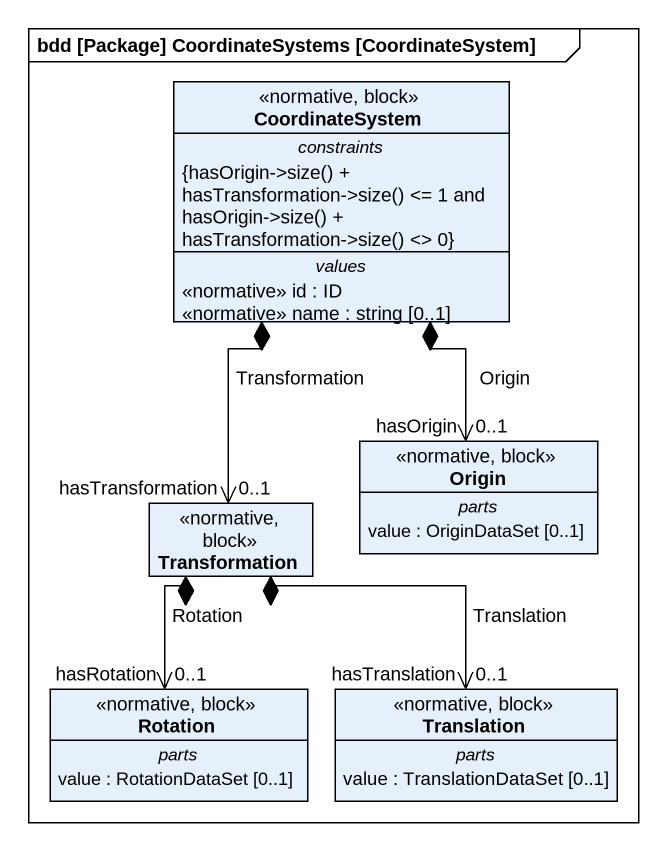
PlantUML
@startuml
mainframe bdd [Package] CoordinateSystems [CoordinateSystem]
hide circle
hide empty members
class CoordinateSystem <<normative, block>> {
  -- constraints --
  {field} {hasOrigin->size() + hasTransformation->size() <= 1 and hasOrigin->size() + hasTransformation->size() <> 0}
  -- values --
  <<normative>> id : ID
  <<normative>> name : string [0..1]
}
class Origin <<normative, block>> {
  -- parts --
  value : OriginDataSet [0..1]
}
class Transformation <<normative, block>>
class Rotation <<normative, block>> {
  -- parts --
  value : RotationDataSet [0..1]
}
class Translation <<normative, block>> {
  -- parts --
  value : TranslationDataSet [0..1]
}
CoordinateSystem *--> "0..1\nhasOrigin" Origin : Origin
CoordinateSystem *--> "hasTransformation\n0..1" Transformation : Transformation
Transformation *--> "hasRotation\n0..1" Rotation : Rotation
Transformation *--> "0..1\nhasTranslation" Translation : Translation
@enduml
